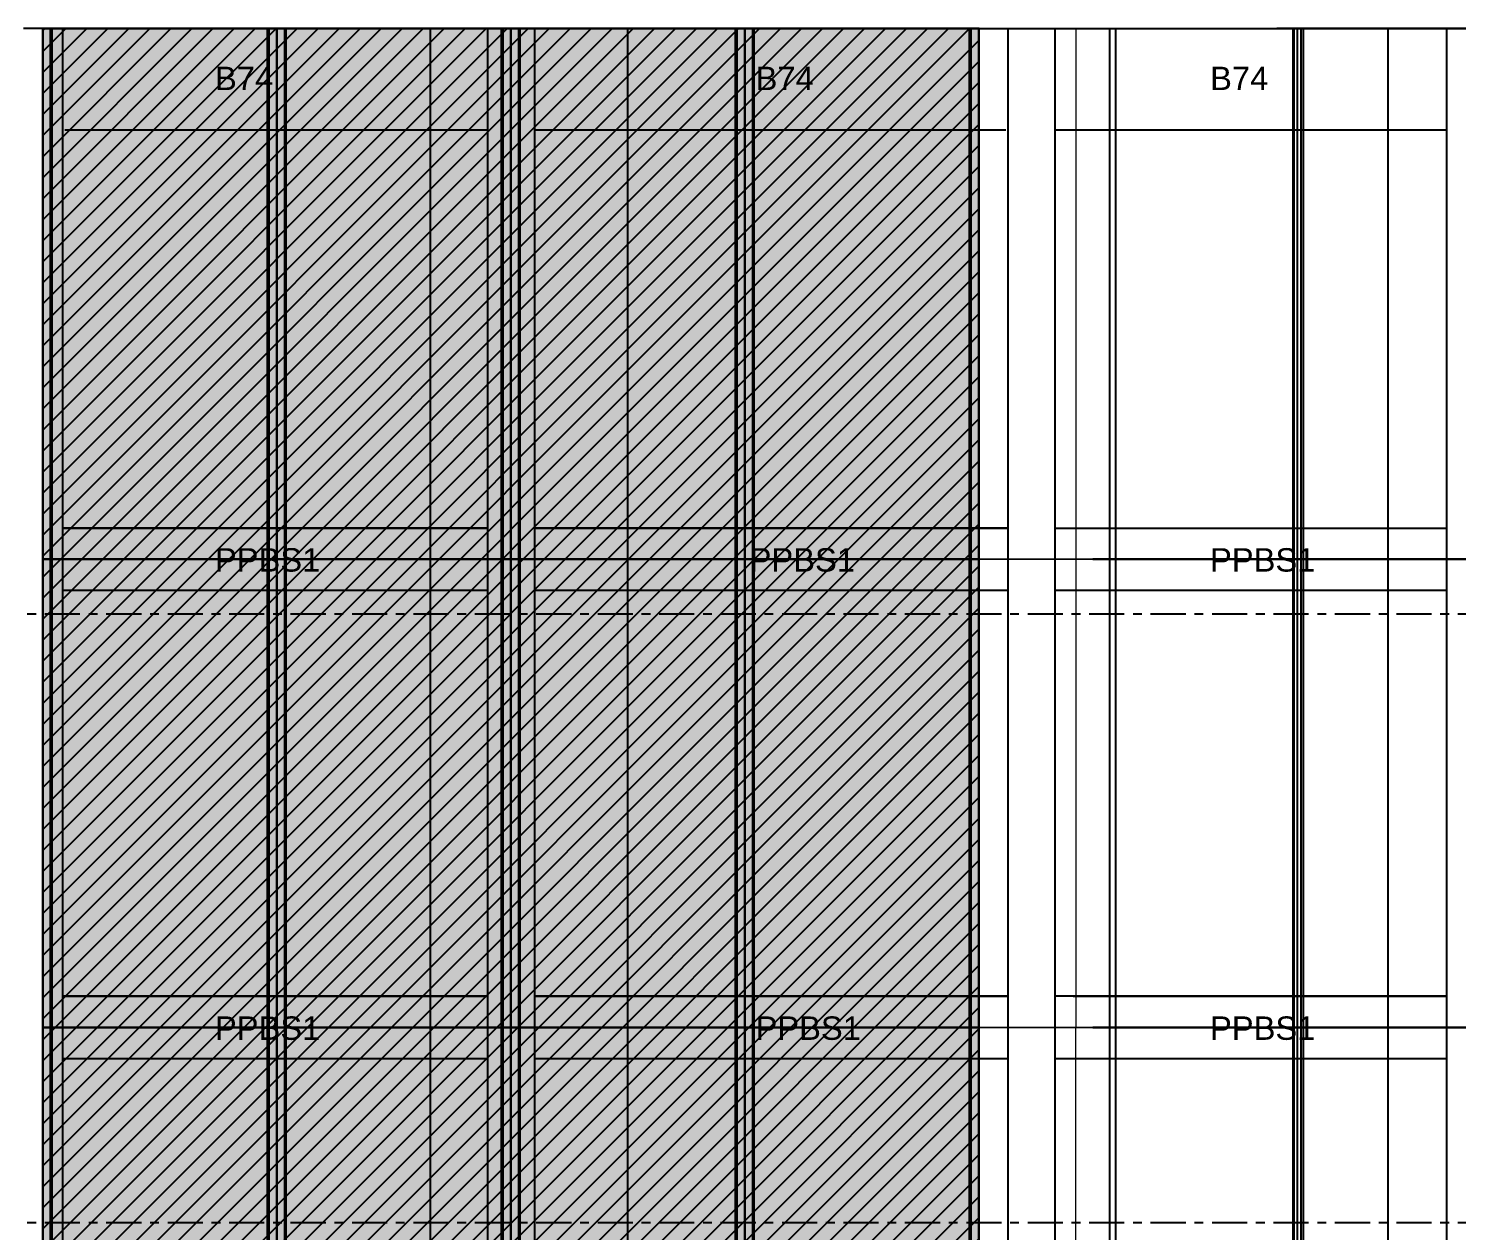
# Model space of a CAD drawing. Header units: millimetres. Extents: x 2519235 to 7246330, y 25937 to 201821.
# Drawn here: x 2649712 to 2658864, y 106990 to 114690 of the extents above; entities that cross this region are included whole.
import ezdxf
from ezdxf.enums import TextEntityAlignment as Align

# ---------------------------------------------------------------- set-up
doc = ezdxf.new("R2010")
doc.units = ezdxf.units.MM
doc.set_wipeout_variables(frame=1)
doc.linetypes.add('HIDDEN', pattern=[0.375, 0.25, -0.125])
doc.linetypes.add('TA_GL_000.90000', pattern=[2.475, 0.9, -0.225, 0.225, -0.225, 0.9])
for name, color, linetype in [('000 - 0_HIDE_OBJ_FRAMING_DEF_SUB_1', 7, 'Continuous'), ('000 - 0_SYM_DWG_GRIDLINE_MAIN_COLOR_251', 7, 'Continuous'), ('000 - CONCRETE_COL_HATCH_', 7, 'Continuous'), ('000 - CONCRETE_COL_WIPEOUT_', 7, 'Continuous'), ('000 - CONCRETE_PRECAST_CUT_COLOR_3', 7, 'Continuous'), ('000 - CONCRETE_PRECAST_HATCH_', 7, 'Continuous'), ('_Text-2', 7, 'Continuous'), ('_Wall-PRECAST-E1', 7, 'HIDDEN'), ('_งานโครงสร้าง', 7, 'Continuous'), ('A-GLAZ-CURT', 7, 'Continuous')]:
    doc.layers.add(name, color=color, linetype=linetype)
doc.styles.add('Arial_5', font='arial.ttf', dxfattribs={"height": 3})
doc.styles.add('TA', font='', dxfattribs={"height": 4.5})
doc.styles.get('TA').set_extended_font_data('Cordia New')

# ---------------------------------------------------------------- blocks, each defined once
blk = doc.blocks.new('DPA_Curved type B - Curved Type B-V88-ENTRANCE 1 - ELEVATION 1')
at = {"layer": '000 - 0_HIDE_OBJ_FRAMING_DEF_SUB_1', "color": 7}
for p, q in [((3013951.7, 108290), (3014044.5, 108290)), ((3015070.6, 108290), (3013951.7, 108290)), ((3014044.5, 108290), (3014083.8, 108290)), ((3014083.8, 108290), (3014108.5, 108290)), ((3014083.8, 105290), (3014083.8, 108290)), ((3014108.5, 108290), (3014122.6, 108290)), ((3014108.5, 105290), (3014108.5, 108290)), ((3014122.6, 108290), (3014664.6, 108290)), ((3014122.6, 105290), (3014122.6, 108290)), ((3014664.6, 108290), (3015206.6, 108290)), ((3014664.6, 105290), (3014664.6, 108290)), ((3015222.8, 108290), (3015160.2, 108290)), ((3015208.2, 108290), (3015183.5, 108290)), ((3015183.5, 108290), (3015222.8, 108290)), ((3015206.6, 108290), (3015208.2, 108290)), ((3015206.6, 105290), (3015206.6, 108290)), ((3015208.2, 105290), (3015208.2, 108290)), ((3015222.8, 108290), (3015222.8, 105290)), ((3013951.7, 105290), (3015070.6, 105290)), ((3014044.5, 105290), (3013951.7, 105290)), ((3014083.8, 105290), (3014044.5, 105290)), ((3014108.5, 105290), (3014083.8, 105290)), ((3014122.6, 105290), (3014108.5, 105290)), ((3014664.6, 105290), (3014122.6, 105290)), ((3015206.6, 105290), (3014664.6, 105290)), ((3015160.2, 105290), (3015222.8, 105290)), ((3015222.8, 105290), (3015183.5, 105290)), ((3015183.5, 105290), (3015208.2, 105290)), ((3015208.2, 105290), (3015206.6, 105290))]:
    blk.add_line(p, q, dxfattribs=at)
blk = doc.blocks.new('DPA_Flat type A - Flat Type A-31215685-ENTRANCE 1 - ELEVATION 1')
at = {"layer": '000 - 0_HIDE_OBJ_FRAMING_DEF_SUB_1', "color": 7}
for p, q in [((3012773.4, 111290), (3012881.8, 111290)), ((3012881.8, 111290), (3012916.9, 111290)), ((3012881.8, 108290), (3012881.8, 111290)), ((3012916.9, 111290), (3014055.8, 111290)), ((3012916.9, 111290), (3012916.9, 108290)), ((3014055.8, 111290), (3014060, 111290)), ((3014055.8, 108290), (3014055.8, 111290)), ((3014060, 111290), (3014060, 108290)), ((3012881.8, 108290), (3012773.4, 108290)), ((3012916.9, 108290), (3012881.8, 108290)), ((3014055.8, 108290), (3012916.9, 108290)), ((3014060, 108290), (3014055.8, 108290))]:
    blk.add_line(p, q, dxfattribs=at)
blk = doc.blocks.new('DPA_Curved type A_Corner 1 - Curved Type A_corner 1-V39-ENTRANCE 1 - ELEVATION 1')
at = {"layer": '000 - 0_HIDE_OBJ_FRAMING_DEF_SUB_1', "color": 7}
for p, q in [((3012042.7, 108290), (3010542.7, 108290)), ((3010542.7, 108290), (3010592.7, 108290)), ((3010542.7, 105290), (3010542.7, 108290)), ((3010542.7, 105290), (3010542.7, 108290)), ((3010592.7, 108290), (3010602.7, 108290)), ((3010592.7, 105290), (3010592.7, 108290)), ((3010592.7, 105290), (3010592.7, 108290)), ((3010602.7, 108290), (3011982.7, 108290)), ((3010602.7, 105290), (3010602.7, 108290)), ((3011982.7, 108290), (3011992.7, 108290)), ((3011982.7, 105290), (3011982.7, 108290)), ((3011992.7, 108290), (3012042.7, 108290)), ((3011992.7, 105290), (3011992.7, 108290)), ((3011992.7, 105290), (3011992.7, 108290)), ((3012042.7, 108290), (3012042.7, 105290)), ((3012042.7, 105290), (3012042.7, 108290)), ((3010592.7, 105290), (3010542.7, 105290)), ((3010542.7, 105290), (3012042.7, 105290)), ((3010602.7, 105290), (3010592.7, 105290)), ((3011982.7, 105290), (3010602.7, 105290)), ((3011992.7, 105290), (3011982.7, 105290)), ((3012042.7, 105290), (3011992.7, 105290))]:
    blk.add_line(p, q, dxfattribs=at)
blk = doc.blocks.new('DPA_Curved type B - Curved Type B-V5-ENTRANCE 1 - ELEVATION 1')
at = {"layer": '000 - 0_HIDE_OBJ_FRAMING_DEF_SUB_1', "color": 7}
for p, q in [((3007542.7, 105290), (3007592.7, 105290)), ((3009042.7, 105290), (3007542.7, 105290)), ((3007542.7, 105290), (3007542.7, 102290)), ((3007542.7, 102290), (3007542.7, 105290)), ((3007592.7, 105290), (3007602.7, 105290)), ((3007592.7, 102290), (3007592.7, 105290)), ((3007592.7, 102290), (3007592.7, 105290)), ((3007602.7, 105290), (3008292.7, 105290)), ((3007602.7, 102290), (3007602.7, 105290)), ((3008292.7, 105290), (3008982.7, 105290)), ((3008292.7, 102290), (3008292.7, 105290)), ((3008982.7, 105290), (3008992.7, 105290)), ((3008982.7, 102290), (3008982.7, 105290)), ((3008992.7, 105290), (3009042.7, 105290)), ((3008992.7, 102290), (3008992.7, 105290)), ((3008992.7, 102290), (3008992.7, 105290)), ((3009042.7, 105290), (3009042.7, 102290)), ((3009042.7, 102290), (3009042.7, 105290)), ((3007542.7, 102290), (3009042.7, 102290)), ((3007592.7, 102290), (3007542.7, 102290)), ((3007602.7, 102290), (3007592.7, 102290)), ((3008292.7, 102290), (3007602.7, 102290)), ((3008982.7, 102290), (3008292.7, 102290)), ((3008992.7, 102290), (3008982.7, 102290)), ((3009042.7, 102290), (3008992.7, 102290))]:
    blk.add_line(p, q, dxfattribs=at)
blk = doc.blocks.new('DPA_Curved type C_Left - Curved Type C_Left-V40-ENTRANCE 1 - ELEVATION 1')
at = {"layer": '000 - 0_HIDE_OBJ_FRAMING_DEF_SUB_1', "color": 7}
for p, q in [((3009042.7, 108290), (3007542.7, 108290)), ((3007542.7, 108290), (3007593.2, 108290)), ((3007542.7, 105290), (3007542.7, 108290)), ((3007542.7, 105290), (3007542.7, 108290)), ((3007593.2, 108290), (3007603.2, 108290)), ((3007593.2, 105290), (3007593.2, 108290)), ((3007593.2, 105290), (3007593.2, 108290)), ((3007603.2, 108290), (3008526.6, 108290)), ((3007603.2, 105290), (3007603.2, 108290)), ((3008526.6, 108290), (3008983.2, 108290)), ((3008526.6, 105290), (3008526.6, 108290)), ((3008983.2, 108290), (3008993.2, 108290)), ((3008983.2, 105290), (3008983.2, 108290)), ((3008993.2, 108290), (3009042.7, 108290)), ((3008993.2, 105290), (3008993.2, 108290)), ((3008993.2, 105290), (3008993.2, 108290)), ((3009042.7, 108290), (3009042.7, 105290)), ((3009042.7, 105290), (3009042.7, 108290)), ((3007593.2, 105290), (3007542.7, 105290)), ((3007542.7, 105290), (3009042.7, 105290)), ((3007603.2, 105290), (3007593.2, 105290)), ((3008526.6, 105290), (3007603.2, 105290)), ((3008983.2, 105290), (3008526.6, 105290)), ((3008993.2, 105290), (3008983.2, 105290)), ((3009042.7, 105290), (3008993.2, 105290))]:
    blk.add_line(p, q, dxfattribs=at)
blk = doc.blocks.new('DPA_Curved type A_Corner 2 - Curved Type A_corner 2-V41-ENTRANCE 1 - ELEVATION 1')
at = {"layer": '000 - 0_HIDE_OBJ_FRAMING_DEF_SUB_1', "color": 7}
for p, q in [((3007542.7, 108290), (3006042.7, 108290)), ((3006042.7, 108290), (3006092.7, 108290)), ((3006042.7, 105290), (3006042.7, 108290)), ((3006042.7, 105290), (3006042.7, 108290)), ((3006092.7, 108290), (3006102.7, 108290)), ((3006092.7, 105290), (3006092.7, 108290)), ((3006092.7, 105290), (3006092.7, 108290)), ((3006102.7, 108290), (3007482.7, 108290)), ((3006102.7, 105290), (3006102.7, 108290)), ((3007482.7, 108290), (3007492.7, 108290)), ((3007482.7, 105290), (3007482.7, 108290)), ((3007492.7, 108290), (3007542.7, 108290)), ((3007492.7, 105290), (3007492.7, 108290)), ((3007492.7, 105290), (3007492.7, 108290)), ((3007542.7, 108290), (3007542.7, 105290)), ((3007542.7, 105290), (3007542.7, 108290)), ((3006092.7, 105290), (3006042.7, 105290)), ((3006042.7, 105290), (3007542.7, 105290)), ((3006102.7, 105290), (3006092.7, 105290)), ((3007482.7, 105290), (3006102.7, 105290)), ((3007492.7, 105290), (3007482.7, 105290)), ((3007542.7, 105290), (3007492.7, 105290))]:
    blk.add_line(p, q, dxfattribs=at)
blk = doc.blocks.new('DPA_Curved type A_Corner 1 - Curved Type A_corner 1-V42-ENTRANCE 1 - ELEVATION 1')
at = {"layer": '000 - 0_HIDE_OBJ_FRAMING_DEF_SUB_1', "color": 7}
for p, q in [((3012042.7, 111290), (3010542.7, 111290)), ((3010542.7, 111290), (3010592.7, 111290)), ((3010542.7, 108290), (3010542.7, 111290)), ((3010542.7, 108290), (3010542.7, 111290)), ((3010592.7, 111290), (3010602.7, 111290)), ((3010592.7, 108290), (3010592.7, 111290)), ((3010592.7, 108290), (3010592.7, 111290)), ((3010602.7, 111290), (3011982.7, 111290)), ((3010602.7, 108290), (3010602.7, 111290)), ((3011982.7, 111290), (3011992.7, 111290)), ((3011982.7, 108290), (3011982.7, 111290)), ((3011992.7, 111290), (3012042.7, 111290)), ((3011992.7, 108290), (3011992.7, 111290)), ((3011992.7, 108290), (3011992.7, 111290)), ((3012042.7, 111290), (3012042.7, 108290)), ((3012042.7, 108290), (3012042.7, 111290)), ((3010592.7, 108290), (3010542.7, 108290)), ((3010542.7, 108290), (3012042.7, 108290)), ((3010602.7, 108290), (3010592.7, 108290)), ((3011982.7, 108290), (3010602.7, 108290)), ((3011992.7, 108290), (3011982.7, 108290)), ((3012042.7, 108290), (3011992.7, 108290))]:
    blk.add_line(p, q, dxfattribs=at)
blk = doc.blocks.new('DPA_Curved type B - Curved Type B-V43-ENTRANCE 1 - ELEVATION 1')
at = {"layer": '000 - 0_HIDE_OBJ_FRAMING_DEF_SUB_1', "color": 7}
for p, q in [((3009042.7, 111290), (3009092.7, 111290)), ((3010542.7, 111290), (3009042.7, 111290)), ((3009042.7, 111290), (3009042.7, 108290)), ((3009042.7, 108290), (3009042.7, 111290)), ((3009092.7, 111290), (3009102.7, 111290)), ((3009092.7, 108290), (3009092.7, 111290)), ((3009092.7, 108290), (3009092.7, 111290)), ((3009102.7, 111290), (3009792.7, 111290)), ((3009102.7, 108290), (3009102.7, 111290)), ((3009792.7, 111290), (3010482.7, 111290)), ((3009792.7, 108290), (3009792.7, 111290)), ((3010482.7, 111290), (3010492.7, 111290)), ((3010482.7, 108290), (3010482.7, 111290)), ((3010492.7, 111290), (3010542.7, 111290)), ((3010492.7, 108290), (3010492.7, 111290)), ((3010492.7, 108290), (3010492.7, 111290)), ((3010542.7, 111290), (3010542.7, 108290)), ((3010542.7, 108290), (3010542.7, 111290)), ((3009042.7, 108290), (3010542.7, 108290)), ((3009092.7, 108290), (3009042.7, 108290)), ((3009102.7, 108290), (3009092.7, 108290)), ((3009792.7, 108290), (3009102.7, 108290)), ((3010482.7, 108290), (3009792.7, 108290)), ((3010492.7, 108290), (3010482.7, 108290)), ((3010542.7, 108290), (3010492.7, 108290))]:
    blk.add_line(p, q, dxfattribs=at)
blk = doc.blocks.new('DPA_Curved type C_Left - Curved Type C_Left-V44-ENTRANCE 1 - ELEVATION 1')
at = {"layer": '000 - 0_HIDE_OBJ_FRAMING_DEF_SUB_1', "color": 7}
for p, q in [((3009042.7, 111290), (3007542.7, 111290)), ((3007542.7, 111290), (3007593.2, 111290)), ((3007542.7, 108290), (3007542.7, 111290)), ((3007542.7, 108290), (3007542.7, 111290)), ((3007593.2, 111290), (3007603.2, 111290)), ((3007593.2, 108290), (3007593.2, 111290)), ((3007593.2, 108290), (3007593.2, 111290)), ((3007603.2, 111290), (3008526.6, 111290)), ((3007603.2, 108290), (3007603.2, 111290)), ((3008526.6, 111290), (3008983.2, 111290)), ((3008526.6, 108290), (3008526.6, 111290)), ((3008983.2, 111290), (3008993.2, 111290)), ((3008983.2, 108290), (3008983.2, 111290)), ((3008993.2, 111290), (3009042.7, 111290)), ((3008993.2, 108290), (3008993.2, 111290)), ((3008993.2, 108290), (3008993.2, 111290)), ((3009042.7, 111290), (3009042.7, 108290)), ((3009042.7, 108290), (3009042.7, 111290)), ((3007593.2, 108290), (3007542.7, 108290)), ((3007542.7, 108290), (3009042.7, 108290)), ((3007603.2, 108290), (3007593.2, 108290)), ((3008526.6, 108290), (3007603.2, 108290)), ((3008983.2, 108290), (3008526.6, 108290)), ((3008993.2, 108290), (3008983.2, 108290)), ((3009042.7, 108290), (3008993.2, 108290))]:
    blk.add_line(p, q, dxfattribs=at)
blk = doc.blocks.new('DPA_Curved type A_Corner 2 - Curved Type A_corner 2-V45-ENTRANCE 1 - ELEVATION 1')
at = {"layer": '000 - 0_HIDE_OBJ_FRAMING_DEF_SUB_1', "color": 7}
for p, q in [((3007542.7, 111290), (3006042.7, 111290)), ((3006042.7, 111290), (3006092.7, 111290)), ((3006042.7, 108290), (3006042.7, 111290)), ((3006042.7, 108290), (3006042.7, 111290)), ((3006092.7, 111290), (3006102.7, 111290)), ((3006092.7, 108290), (3006092.7, 111290)), ((3006092.7, 108290), (3006092.7, 111290)), ((3006102.7, 111290), (3007482.7, 111290)), ((3006102.7, 108290), (3006102.7, 111290)), ((3007482.7, 111290), (3007492.7, 111290)), ((3007482.7, 108290), (3007482.7, 111290)), ((3007492.7, 111290), (3007542.7, 111290)), ((3007492.7, 108290), (3007492.7, 111290)), ((3007492.7, 108290), (3007492.7, 111290)), ((3007542.7, 111290), (3007542.7, 108290)), ((3007542.7, 108290), (3007542.7, 111290)), ((3006092.7, 108290), (3006042.7, 108290)), ((3006042.7, 108290), (3007542.7, 108290)), ((3006102.7, 108290), (3006092.7, 108290)), ((3007482.7, 108290), (3006102.7, 108290)), ((3007492.7, 108290), (3007482.7, 108290)), ((3007542.7, 108290), (3007492.7, 108290))]:
    blk.add_line(p, q, dxfattribs=at)
blk = doc.blocks.new('DPA_Curved type A_Corner 1 - Curved Type A_corner 1-31495883-ENTRANCE 1 - ELEVATION 1')
at = {"layer": '000 - 0_HIDE_OBJ_FRAMING_DEF_SUB_1', "color": 7}
for p, q in [((3012042.7, 114690), (3010542.7, 114690)), ((3010542.7, 114690), (3010592.7, 114690)), ((3010542.7, 111290), (3010542.7, 114690)), ((3010542.7, 111290), (3010542.7, 114690)), ((3010592.7, 114690), (3010602.7, 114690)), ((3010592.7, 111290), (3010592.7, 114690)), ((3010592.7, 111290), (3010592.7, 114690)), ((3010602.7, 114690), (3011982.7, 114690)), ((3010602.7, 111290), (3010602.7, 114690)), ((3011982.7, 114690), (3011992.7, 114690)), ((3011982.7, 111290), (3011982.7, 114690)), ((3011992.7, 114690), (3012042.7, 114690)), ((3011992.7, 111290), (3011992.7, 114690)), ((3011992.7, 111290), (3011992.7, 114690)), ((3012042.7, 114690), (3012042.7, 111290)), ((3012042.7, 111290), (3012042.7, 114690)), ((3010592.7, 111290), (3010542.7, 111290)), ((3010542.7, 111290), (3012042.7, 111290)), ((3010602.7, 111290), (3010592.7, 111290)), ((3011982.7, 111290), (3010602.7, 111290)), ((3011992.7, 111290), (3011982.7, 111290)), ((3012042.7, 111290), (3011992.7, 111290))]:
    blk.add_line(p, q, dxfattribs=at)
blk = doc.blocks.new('DPA_Curved type B - Curved Type B-V46-ENTRANCE 1 - ELEVATION 1')
at = {"layer": '000 - 0_HIDE_OBJ_FRAMING_DEF_SUB_1', "color": 7}
for p, q in [((3009042.7, 114690), (3009092.7, 114690)), ((3010542.7, 114690), (3009042.7, 114690)), ((3009042.7, 114690), (3009042.7, 111290)), ((3009042.7, 111290), (3009042.7, 114690)), ((3009092.7, 114690), (3009102.7, 114690)), ((3009092.7, 111290), (3009092.7, 114690)), ((3009092.7, 111290), (3009092.7, 114690)), ((3009102.7, 114690), (3009792.7, 114690)), ((3009102.7, 111290), (3009102.7, 114690)), ((3009792.7, 114690), (3010482.7, 114690)), ((3009792.7, 111290), (3009792.7, 114690)), ((3010482.7, 114690), (3010492.7, 114690)), ((3010482.7, 111290), (3010482.7, 114690)), ((3010492.7, 114690), (3010542.7, 114690)), ((3010492.7, 111290), (3010492.7, 114690)), ((3010492.7, 111290), (3010492.7, 114690)), ((3010542.7, 114690), (3010542.7, 111290)), ((3010542.7, 111290), (3010542.7, 114690)), ((3009042.7, 111290), (3010542.7, 111290)), ((3009092.7, 111290), (3009042.7, 111290)), ((3009102.7, 111290), (3009092.7, 111290)), ((3009792.7, 111290), (3009102.7, 111290)), ((3010482.7, 111290), (3009792.7, 111290)), ((3010492.7, 111290), (3010482.7, 111290)), ((3010542.7, 111290), (3010492.7, 111290))]:
    blk.add_line(p, q, dxfattribs=at)
blk = doc.blocks.new('DPA_Curved type C_Left - Curved Type C_Left-31496683-ENTRANCE 1 - ELEVATION 1')
at = {"layer": '000 - 0_HIDE_OBJ_FRAMING_DEF_SUB_1', "color": 7}
for p, q in [((3009042.7, 114690), (3007542.7, 114690)), ((3007542.7, 114690), (3007593.2, 114690)), ((3007542.7, 111290), (3007542.7, 114690)), ((3007542.7, 111290), (3007542.7, 114690)), ((3007593.2, 114690), (3007603.2, 114690)), ((3007593.2, 111290), (3007593.2, 114690)), ((3007593.2, 111290), (3007593.2, 114690)), ((3007603.2, 114690), (3008526.6, 114690)), ((3007603.2, 111290), (3007603.2, 114690)), ((3008526.6, 114690), (3008983.2, 114690)), ((3008526.6, 111290), (3008526.6, 114690)), ((3008983.2, 114690), (3008993.2, 114690)), ((3008983.2, 111290), (3008983.2, 114690)), ((3008993.2, 114690), (3009042.7, 114690)), ((3008993.2, 111290), (3008993.2, 114690)), ((3008993.2, 111290), (3008993.2, 114690)), ((3009042.7, 114690), (3009042.7, 111290)), ((3009042.7, 111290), (3009042.7, 114690)), ((3007593.2, 111290), (3007542.7, 111290)), ((3007542.7, 111290), (3009042.7, 111290)), ((3007603.2, 111290), (3007593.2, 111290)), ((3008526.6, 111290), (3007603.2, 111290)), ((3008983.2, 111290), (3008526.6, 111290)), ((3008993.2, 111290), (3008983.2, 111290)), ((3009042.7, 111290), (3008993.2, 111290))]:
    blk.add_line(p, q, dxfattribs=at)
blk = doc.blocks.new('DPA_Curved type A_Corner 2 - Curved Type A_corner 2-31216937-ENTRANCE 1 - ELEVATION 1')
at = {"layer": '000 - 0_HIDE_OBJ_FRAMING_DEF_SUB_1', "color": 7}
for p, q in [((3007542.7, 114690), (3006042.7, 114690)), ((3006042.7, 114690), (3006092.7, 114690)), ((3006042.7, 111290), (3006042.7, 114690)), ((3006042.7, 111290), (3006042.7, 114690)), ((3006092.7, 114690), (3006102.7, 114690)), ((3006092.7, 111290), (3006092.7, 114690)), ((3006092.7, 111290), (3006092.7, 114690)), ((3006102.7, 114690), (3007482.7, 114690)), ((3006102.7, 111290), (3006102.7, 114690)), ((3007482.7, 114690), (3007492.7, 114690)), ((3007482.7, 111290), (3007482.7, 114690)), ((3007492.7, 114690), (3007542.7, 114690)), ((3007492.7, 111290), (3007492.7, 114690)), ((3007492.7, 111290), (3007492.7, 114690)), ((3007542.7, 114690), (3007542.7, 111290)), ((3007542.7, 111290), (3007542.7, 114690)), ((3006092.7, 111290), (3006042.7, 111290)), ((3006042.7, 111290), (3007542.7, 111290)), ((3006102.7, 111290), (3006092.7, 111290)), ((3007482.7, 111290), (3006102.7, 111290)), ((3007492.7, 111290), (3007482.7, 111290)), ((3007542.7, 111290), (3007492.7, 111290))]:
    blk.add_line(p, q, dxfattribs=at)
blk = doc.blocks.new('DPA_Curved type B - Curved Type B-V59-ENTRANCE 1 - ELEVATION 1')
at = {"layer": '000 - 0_HIDE_OBJ_FRAMING_DEF_SUB_1', "color": 7}
for p, q in [((3013951.7, 114690), (3014044.5, 114690)), ((3015129.9, 114690), (3013951.7, 114690)), ((3014044.5, 114690), (3014083.8, 114690)), ((3014083.8, 114690), (3014108.5, 114690)), ((3014083.8, 111290), (3014083.8, 114690)), ((3014108.5, 114690), (3014122.6, 114690)), ((3014108.5, 111290), (3014108.5, 114690)), ((3014122.6, 114690), (3014664.6, 114690)), ((3014122.6, 111290), (3014122.6, 114690)), ((3014664.6, 114690), (3015206.6, 114690)), ((3014664.6, 111290), (3014664.6, 114690)), ((3015222.8, 114690), (3015129.9, 114690)), ((3015208.2, 114690), (3015183.5, 114690)), ((3015183.5, 114690), (3015222.8, 114690)), ((3015206.6, 114690), (3015208.2, 114690)), ((3015206.6, 111290), (3015206.6, 114690)), ((3015208.2, 111290), (3015208.2, 114690)), ((3015222.8, 114690), (3015222.8, 111290)), ((3013951.7, 111290), (3015070.6, 111290)), ((3014044.5, 111290), (3013951.7, 111290)), ((3014083.8, 111290), (3014044.5, 111290)), ((3014108.5, 111290), (3014083.8, 111290)), ((3014122.6, 111290), (3014108.5, 111290)), ((3014664.6, 111290), (3014122.6, 111290)), ((3015206.6, 111290), (3014664.6, 111290)), ((3015160.2, 111290), (3015222.8, 111290)), ((3015222.8, 111290), (3015183.5, 111290)), ((3015183.5, 111290), (3015208.2, 111290)), ((3015208.2, 111290), (3015206.6, 111290))]:
    blk.add_line(p, q, dxfattribs=at)
blk = doc.blocks.new('DPA_Flat type A - Flat Type A-31215675-ENTRANCE 1 - ELEVATION 1')
at = {"layer": '000 - 0_HIDE_OBJ_FRAMING_DEF_SUB_1', "color": 7}
for p, q in [((3012773.4, 114690), (3012881.8, 114690)), ((3012881.8, 114690), (3012916.9, 114690)), ((3012881.8, 111290), (3012881.8, 114690)), ((3012916.9, 114690), (3014055.8, 114690)), ((3012916.9, 114690), (3012916.9, 111290)), ((3014055.8, 114690), (3014060, 114690)), ((3014055.8, 111290), (3014055.8, 114690)), ((3014060, 114690), (3014060, 111290)), ((3012881.8, 111290), (3012773.4, 111290)), ((3012916.9, 111290), (3012881.8, 111290)), ((3014055.8, 111290), (3012916.9, 111290)), ((3014060, 111290), (3014055.8, 111290))]:
    blk.add_line(p, q, dxfattribs=at)
blk = doc.blocks.new('DPA_Curved type B - Curved Type B-V37-ENTRANCE 1 - ELEVATION 1')
at = {"layer": '000 - 0_HIDE_OBJ_FRAMING_DEF_SUB_1', "color": 7}
for p, q in [((3013951.7, 111290), (3014044.5, 111290)), ((3015070.6, 111290), (3013951.7, 111290)), ((3014044.5, 111290), (3014083.8, 111290)), ((3014083.8, 111290), (3014108.5, 111290)), ((3014083.8, 108290), (3014083.8, 111290)), ((3014108.5, 111290), (3014122.6, 111290)), ((3014108.5, 108290), (3014108.5, 111290)), ((3014122.6, 111290), (3014664.6, 111290)), ((3014122.6, 108290), (3014122.6, 111290)), ((3014664.6, 111290), (3015206.6, 111290)), ((3014664.6, 108290), (3014664.6, 111290)), ((3015222.8, 111290), (3015160.2, 111290)), ((3015208.2, 111290), (3015183.5, 111290)), ((3015183.5, 111290), (3015222.8, 111290)), ((3015206.6, 111290), (3015208.2, 111290)), ((3015206.6, 108290), (3015206.6, 111290)), ((3015208.2, 108290), (3015208.2, 111290)), ((3015222.8, 111290), (3015222.8, 108290)), ((3013951.7, 108290), (3015070.6, 108290)), ((3014044.5, 108290), (3013951.7, 108290)), ((3014083.8, 108290), (3014044.5, 108290)), ((3014108.5, 108290), (3014083.8, 108290)), ((3014122.6, 108290), (3014108.5, 108290)), ((3014664.6, 108290), (3014122.6, 108290)), ((3015206.6, 108290), (3014664.6, 108290)), ((3015160.2, 108290), (3015222.8, 108290)), ((3015222.8, 108290), (3015183.5, 108290)), ((3015183.5, 108290), (3015208.2, 108290)), ((3015208.2, 108290), (3015206.6, 108290))]:
    blk.add_line(p, q, dxfattribs=at)
blk = doc.blocks.new('DPA_CP_Entrance Louver Grill Vertical - Louver Grill Vertical Z-V33-ENTRANCE 1 - ELEVATION 1')
at = {"layer": '000 - 0_HIDE_OBJ_FRAMING_DEF_SUB_1', "color": 7}
for p, q in [((3010541.9, 114690), (3010591.9, 114690)), ((3010541.9, 114690), (3010591.9, 114690)), ((3012041.9, 114690), (3010541.9, 114690)), ((3011991.9, 114690), (3012041.9, 114690)), ((3011991.9, 114690), (3012041.9, 114690))]:
    blk.add_line(p, q, dxfattribs=at)
blk = doc.blocks.new('W-1-PP17-ENT1_REV02_20260415-155428_PP17_ENT1_EX_ELE1')
at = {"layer": '000 - 0_HIDE_OBJ_FRAMING_DEF_SUB_1', "color": 7, "lineweight": 9}
for p, q in [((11099.8, 111290), (11099.8, 114690)), ((11099.8, 114690), (11685, 114690)), ((11685, 114690), (11861.5, 114690)), ((11719.6, 114690), (11719.6, 111290)), ((11923.4, 114690), (11861.5, 114690)), ((11099.8, 108290), (11099.8, 111290)), ((11099.8, 111290), (11685, 111290)), ((11685, 111290), (11099.8, 111290)), ((11685, 111290), (11861.5, 111290)), ((11861.5, 111290), (11685, 111290)), ((11719.6, 111290), (11719.6, 108290)), ((11923.4, 111290), (11861.5, 111290)), ((11861.5, 111290), (11923.4, 111290)), ((11685, 108290), (11099.8, 108290)), ((11099.8, 105290), (11099.8, 108290)), ((11099.8, 108290), (11685, 108290)), ((11861.5, 108290), (11685, 108290)), ((11685, 108290), (11861.5, 108290)), ((11719.6, 105290), (11719.6, 108290)), ((11861.5, 108290), (11923.4, 108290)), ((11923.4, 108290), (11861.5, 108290))]:
    blk.add_line(p, q, dxfattribs=at)
at = {"layer": 'A-GLAZ-CURT', "color": 7}
for name, p in [('DPA_Curved type A_Corner 2 - Curved Type A_corner 2-31216937-ENTRANCE 1 - ELEVATION 1', (-3000942.9, 0)), ('DPA_Curved type C_Left - Curved Type C_Left-31496683-ENTRANCE 1 - ELEVATION 1', (-3000942.9, 0)), ('DPA_Curved type B - Curved Type B-V46-ENTRANCE 1 - ELEVATION 1', (-3000942.9, 0)), ('DPA_CP_Entrance Louver Grill Vertical - Louver Grill Vertical Z-V33-ENTRANCE 1 - ELEVATION 1', (-3000942.9, 0)), ('DPA_Curved type A_Corner 1 - Curved Type A_corner 1-31495883-ENTRANCE 1 - ELEVATION 1', (-3000942.9, 0)), ('DPA_Flat type A - Flat Type A-31215675-ENTRANCE 1 - ELEVATION 1', (-3000942.9, 0)), ('DPA_Curved type B - Curved Type B-V59-ENTRANCE 1 - ELEVATION 1', (-3000942.9, 0)), ('DPA_Curved type A_Corner 2 - Curved Type A_corner 2-V45-ENTRANCE 1 - ELEVATION 1', (-3000942.9, 0)), ('DPA_Curved type C_Left - Curved Type C_Left-V44-ENTRANCE 1 - ELEVATION 1', (-3000942.9, 0)), ('DPA_Curved type B - Curved Type B-V43-ENTRANCE 1 - ELEVATION 1', (-3000942.9, 0)), ('DPA_Curved type A_Corner 1 - Curved Type A_corner 1-V42-ENTRANCE 1 - ELEVATION 1', (-3000942.9, 0)), ('DPA_Flat type A - Flat Type A-31215685-ENTRANCE 1 - ELEVATION 1', (-3000942.9, 0)), ('DPA_Curved type B - Curved Type B-V37-ENTRANCE 1 - ELEVATION 1', (-3000942.9, 0)), ('DPA_Curved type A_Corner 2 - Curved Type A_corner 2-V41-ENTRANCE 1 - ELEVATION 1', (-3000942.9, 0)), ('DPA_Curved type C_Left - Curved Type C_Left-V40-ENTRANCE 1 - ELEVATION 1', (-3000942.9, 0)), ('DPA_Curved type B - Curved Type B-V5-ENTRANCE 1 - ELEVATION 1', (-2999442.9, 3000)), ('DPA_Curved type A_Corner 1 - Curved Type A_corner 1-V39-ENTRANCE 1 - ELEVATION 1', (-3000942.9, 0)), ('DPA_Flat type A - Flat Type A-31215685-ENTRANCE 1 - ELEVATION 1', (-3000942.9, -3000)), ('DPA_Curved type B - Curved Type B-V88-ENTRANCE 1 - ELEVATION 1', (-3000942.9, 0))]:
    blk.add_blockref(name, p, dxfattribs=at)
blk = doc.blocks.new('*U1068')
at = {"layer": '000 - 0_SYM_DWG_GRIDLINE_MAIN_COLOR_251', "color": 7, "linetype": 'ByBlock', "ltscale": 5}
blk.add_line((20, 0), (-878, 0), dxfattribs=at)
at = {"color": 7, "style": 'TA', "flags": 1}
blk.add_attdef('LOCATION', (6, -6), '', height=4.5, rotation=270, dxfattribs=at)
blk = doc.blocks.new('W-1-PP17-ENT1_REV02_20260415-160509_PP17_ENT1_ELE1_DIMS_1')
at = {"layer": '000 - 0_SYM_DWG_GRIDLINE_MAIN_COLOR_251', "color": 7, "linetype": 'TA_GL_000.90000', "xscale": 50, "yscale": 50, "zscale": 50, "rotation": 180}
for p in [(-24600, 110940), (-24600, 107040)]:
    blk.add_blockref('*U1068', p, dxfattribs=at)
blk = doc.blocks.new('W-1-PP17-ENT1_REV02_20260415-160712_PP17_ENT1_SE_ELE1')
at = {"layer": '_Wall-PRECAST-E1', "color": 7}
for points in [[(5100, 111290), (6600, 111290), (6600, 114690), (5100, 114690)], [(6600, 114690), (8100, 114690), (8100, 111290), (6600, 111290)], [(8100, 114690), (9600, 114690), (9600, 111290), (8100, 111290)], [(9600, 111290), (11100, 111290), (11100, 114690), (9600, 114690)], [(5100, 111290), (6600, 111290), (6600, 108290), (5100, 108290)], [(6600, 111290), (8100, 111290), (8100, 108290), (6600, 108290)], [(8100, 108290), (9600, 108290), (9600, 111290), (8100, 111290)], [(11100, 111290), (9600, 111290), (9600, 108290), (11100, 108290)], [(5100, 105290), (6600, 105290), (6600, 108290), (5100, 108290)], [(6600, 108290), (8100, 108290), (8100, 105290), (6600, 105290)], [(9600, 105290), (8100, 105290), (8100, 108290), (9600, 108290)], [(11100, 108290), (9600, 108290), (9600, 105290), (11100, 105290)]]:
    blk.add_lwpolyline(points, close=True, dxfattribs=at)
at = {"layer": '_งานโครงสร้าง', "color": 7, "extrusion": (-1.22465e-16, 1, 0)}
for p, q in [((5225, 114690), (4975, 114690)), ((5225, 114690), (7950, 114690)), ((7086.8, 114690), (7076.8, 114690)), ((7377, 114690), (7077, 114690)), ((7376.8, 114690), (7366.8, 114690)), ((8250, 114690), (11285.3, 114690)), ((11585.3, 114690), (14096.3, 114690)), ((14096.3, 114690), (14076.2, 114690)), ((7950, 114040), (5239.8, 114040)), ((11272.4, 114040), (8250, 114040)), ((14096.3, 114040), (11585.3, 114040)), ((5225, 111490), (7950, 111490)), ((8250, 111490), (11285.3, 111490)), ((11585.3, 111490), (14096.3, 111490)), ((5225, 108490), (7950, 108490)), ((8250, 108490), (11285.3, 108490)), ((11703.4, 108490), (11585.1, 108490)), ((11703.4, 108490), (14096.3, 108490))]:
    blk.add_line(p, q, dxfattribs=at)
at = {"layer": '_งานโครงสร้าง', "color": 7}
for p, q in [((5225, 114690), (5225, 100790)), ((7950, 114690), (7950, 100790)), ((7950, 114690), (8250, 114690)), ((8250, 114690), (8250, 100790)), ((11285.3, 114690), (11285.3, 100790)), ((11285.3, 114690), (11585.3, 114690)), ((11585.3, 114690), (11585.3, 100790)), ((14096.3, 114690), (14096.3, 100790)), ((14096.3, 114690), (14331.9, 114690)), ((7950, 111490), (5225, 111490)), ((11285.3, 111490), (8250, 111490)), ((7950, 111090), (5225, 111090)), ((11285.3, 111090), (8250, 111090)), ((14096.3, 111090), (11585.3, 111090)), ((7950, 108490), (5225, 108490)), ((11285.3, 108490), (8250, 108490)), ((14096.3, 108490), (11585.3, 108490)), ((7950, 108090), (5225, 108090)), ((11285.3, 108090), (8250, 108090)), ((14096.3, 108090), (11585.3, 108090))]:
    blk.add_line(p, q, dxfattribs=at)
at = {"layer": '_Text-2', "color": 7, "style": 'Arial_5'}
for s, p in [('B74', (6389.6, 114371)), ('B74', (9854.6, 114371)), ('B74', (12767.6, 114371)), ('PPBS1', (6540.2, 111286)), ('PPBS1', (9967.2, 111286)), ('PPBS1', (12918.2, 111286)), ('PPBS1', (6540.2, 108286)), ('PPBS1', (10005.2, 108286)), ('PPBS1', (12918.2, 108286))]:
    blk.add_text(s, height=150, dxfattribs=at).set_placement(p, align=Align.MIDDLE_CENTER)
blk = doc.blocks.new('*U1681')
at = {"layer": '000 - CONCRETE_COL_HATCH_'}
h = blk.add_hatch(dxfattribs=at)
h.set_pattern_fill('AR-CONC', scale=0.04)
h.set_pattern_definition([(50, (12000, -279306.8257), (7.28738676, -0.63756342), [0.762, -8.382]), (355, (12000, -279306.826), (-1.40973686, 7.6422738), [0.6096, -6.70562337]), (100.4514447, (12000.607, -279306.879), (5.87764988, 7.00471008), [0.64760035, -7.12360978]), (46.1842, (12000, -279304.794), (10.84316164, -1.68169312), [1.143, -12.573]), (96.6355576, (12000.904, -279304.934), (9.49616536, 9.897045), [0.97140093, -10.68542433]), (351.184151, (12000, -279304.794), (9.49616536, 9.897045), [0.9143987, -10.05838928]), (21, (12001.016, -279305.3017), (6.06457565, -4.09060793), [0.762, -8.382]), (326, (12001.016, -279305.302), (2.47208113, 7.36751864), [0.6096, -6.7056]), (71.451445, (12001.5214, -279305.6426), (8.53665677, 3.27691076), [0.64760035, -7.1235975]), (37.5, (12000, -279306.8257), (0.12354413, 3.382201555), [0, -6.62432, 0, -6.8072, 0, -6.731]), (7.5, (12000, -279306.8257), (2.6727865, 4.007222993), [0, -3.88112, 0, -6.47192, 0, -2.5654]), (327.5, (11997.7343, -279306.8257), (5.423623807, -0.22914976), [0, -2.54, 0, -7.9248, 0, -10.5156]), (317.5, (11996.7183, -279306.8257), (5.925167255, 1.01705964), [0, -3.302, 0, -5.26288, 0, -7.4676])])
h.paths.add_polyline_path([(0, 0), (6000, 0), (6000, 12400), (0, 12400)])
blk = doc.blocks.new('A$Cad1447f0')
at = {"color": 7}
blk.add_blockref('*U1681', (16500, -12000), dxfattribs=at)
at = {"layer": '000 - CONCRETE_PRECAST_HATCH_'}
h = blk.add_hatch(dxfattribs=at)
h.set_pattern_fill('ANSI31', scale=30)
h.paths.add_polyline_path([(16500, -12000), (22500, -12000), (22500, 400), (16500, 400)])
at = {"color": 7}
blk.add_lwpolyline([(16500, -12000), (22500, -12000), (22500, 400), (16500, 400)], close=True, dxfattribs=at)
at = {"layer": '000 - CONCRETE_PRECAST_CUT_COLOR_3', "color": 7}
for points in [[(16500, -3000), (18000, -3000), (18000, 400), (16500, 400)], [(18000, 400), (19500, 400), (19500, -3000), (18000, -3000)], [(19500, 400), (21000, 400), (21000, -3000), (19500, -3000)], [(21000, -3000), (22500, -3000), (22500, 400), (21000, 400)], [(16500, -3000), (18000, -3000), (18000, -6000), (16500, -6000)], [(18000, -3000), (19500, -3000), (19500, -6000), (18000, -6000)], [(19500, -6000), (21000, -6000), (21000, -3000), (19500, -3000)], [(22500, -3000), (21000, -3000), (21000, -6000), (22500, -6000)], [(16500, -9000), (18000, -9000), (18000, -6000), (16500, -6000)], [(18000, -6000), (19500, -6000), (19500, -9000), (18000, -9000)], [(21000, -9000), (19500, -9000), (19500, -6000), (21000, -6000)], [(22500, -6000), (21000, -6000), (21000, -9000), (22500, -9000)]]:
    blk.add_lwpolyline(points, close=True, dxfattribs=at)

msp = doc.modelspace()

# ---------------------------------------------------------------- block references
at = {"color": 7}
msp.add_blockref('W-1-PP17-ENT1_REV02_20260415-155428_PP17_ENT1_EX_ELE1', (2644703.703, 0), dxfattribs=at)

# ---------------------------------------------------------------- next in the draw order: block references
for name in ['W-1-PP17-ENT1_REV02_20260415-160509_PP17_ENT1_ELE1_DIMS_1', 'W-1-PP17-ENT1_REV02_20260415-160712_PP17_ENT1_SE_ELE1']:
    msp.add_blockref(name, (2644703.703, 0), dxfattribs=at)

# ---------------------------------------------------------------- next in the draw order: block references
msp.add_blockref('A$Cad1447f0', (2633303.686, 114290), dxfattribs=at)

doc.saveas('drawing.dxf')
